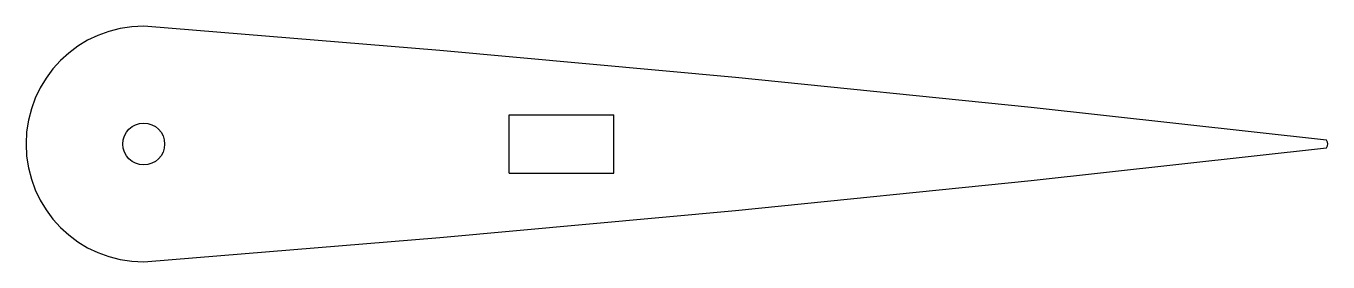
# Model space of a CAD drawing. Extents: x 217.7 to 280.1, y -5.6 to 5.6.
import ezdxf

# ---------------------------------------------------------------- set-up
doc = ezdxf.new("R2010")
doc.units = 0
doc.layers.get('0').update_dxf_attribs({"linetype": 'CONTINUOUS'})

msp = doc.modelspace()

# ---------------------------------------------------------------- linework, layer by layer
at = {"color": 7, "linetype": 'CONTINUOUS'}
for p, q in [((240.883, 1.4), (245.883, 1.4)), ((240.883, -1.4), (240.883, 1.4)), ((245.883, -1.4), (245.883, 1.4)), ((240.883, -1.4), (245.883, -1.4))]:
    msp.add_line(p, q, dxfattribs=at)
at = {"color": 7, "linetype": 'CONTINUOUS', "flags": 128}
for points in [[(280, 0.178), (265.866, 1.751), (251.717, 3.178), (237.556, 4.472), (223.383, 5.635)], [(223.383, -5.635), (237.556, -4.472), (251.717, -3.178), (265.866, -1.751), (280, -0.178)]]:
    msp.add_lwpolyline(points, dxfattribs=at)
at = {"color": 7, "linetype": 'CONTINUOUS'}
msp.add_circle((223.383, 0), 1, dxfattribs=at)
for centre, radius, start, end in [((223.383, 0), 5.635, 90, 270), ((279.822, 0), 0.252, 315, 45)]:
    msp.add_arc(centre, radius, start, end, dxfattribs=at)

doc.saveas('drawing.dxf')
